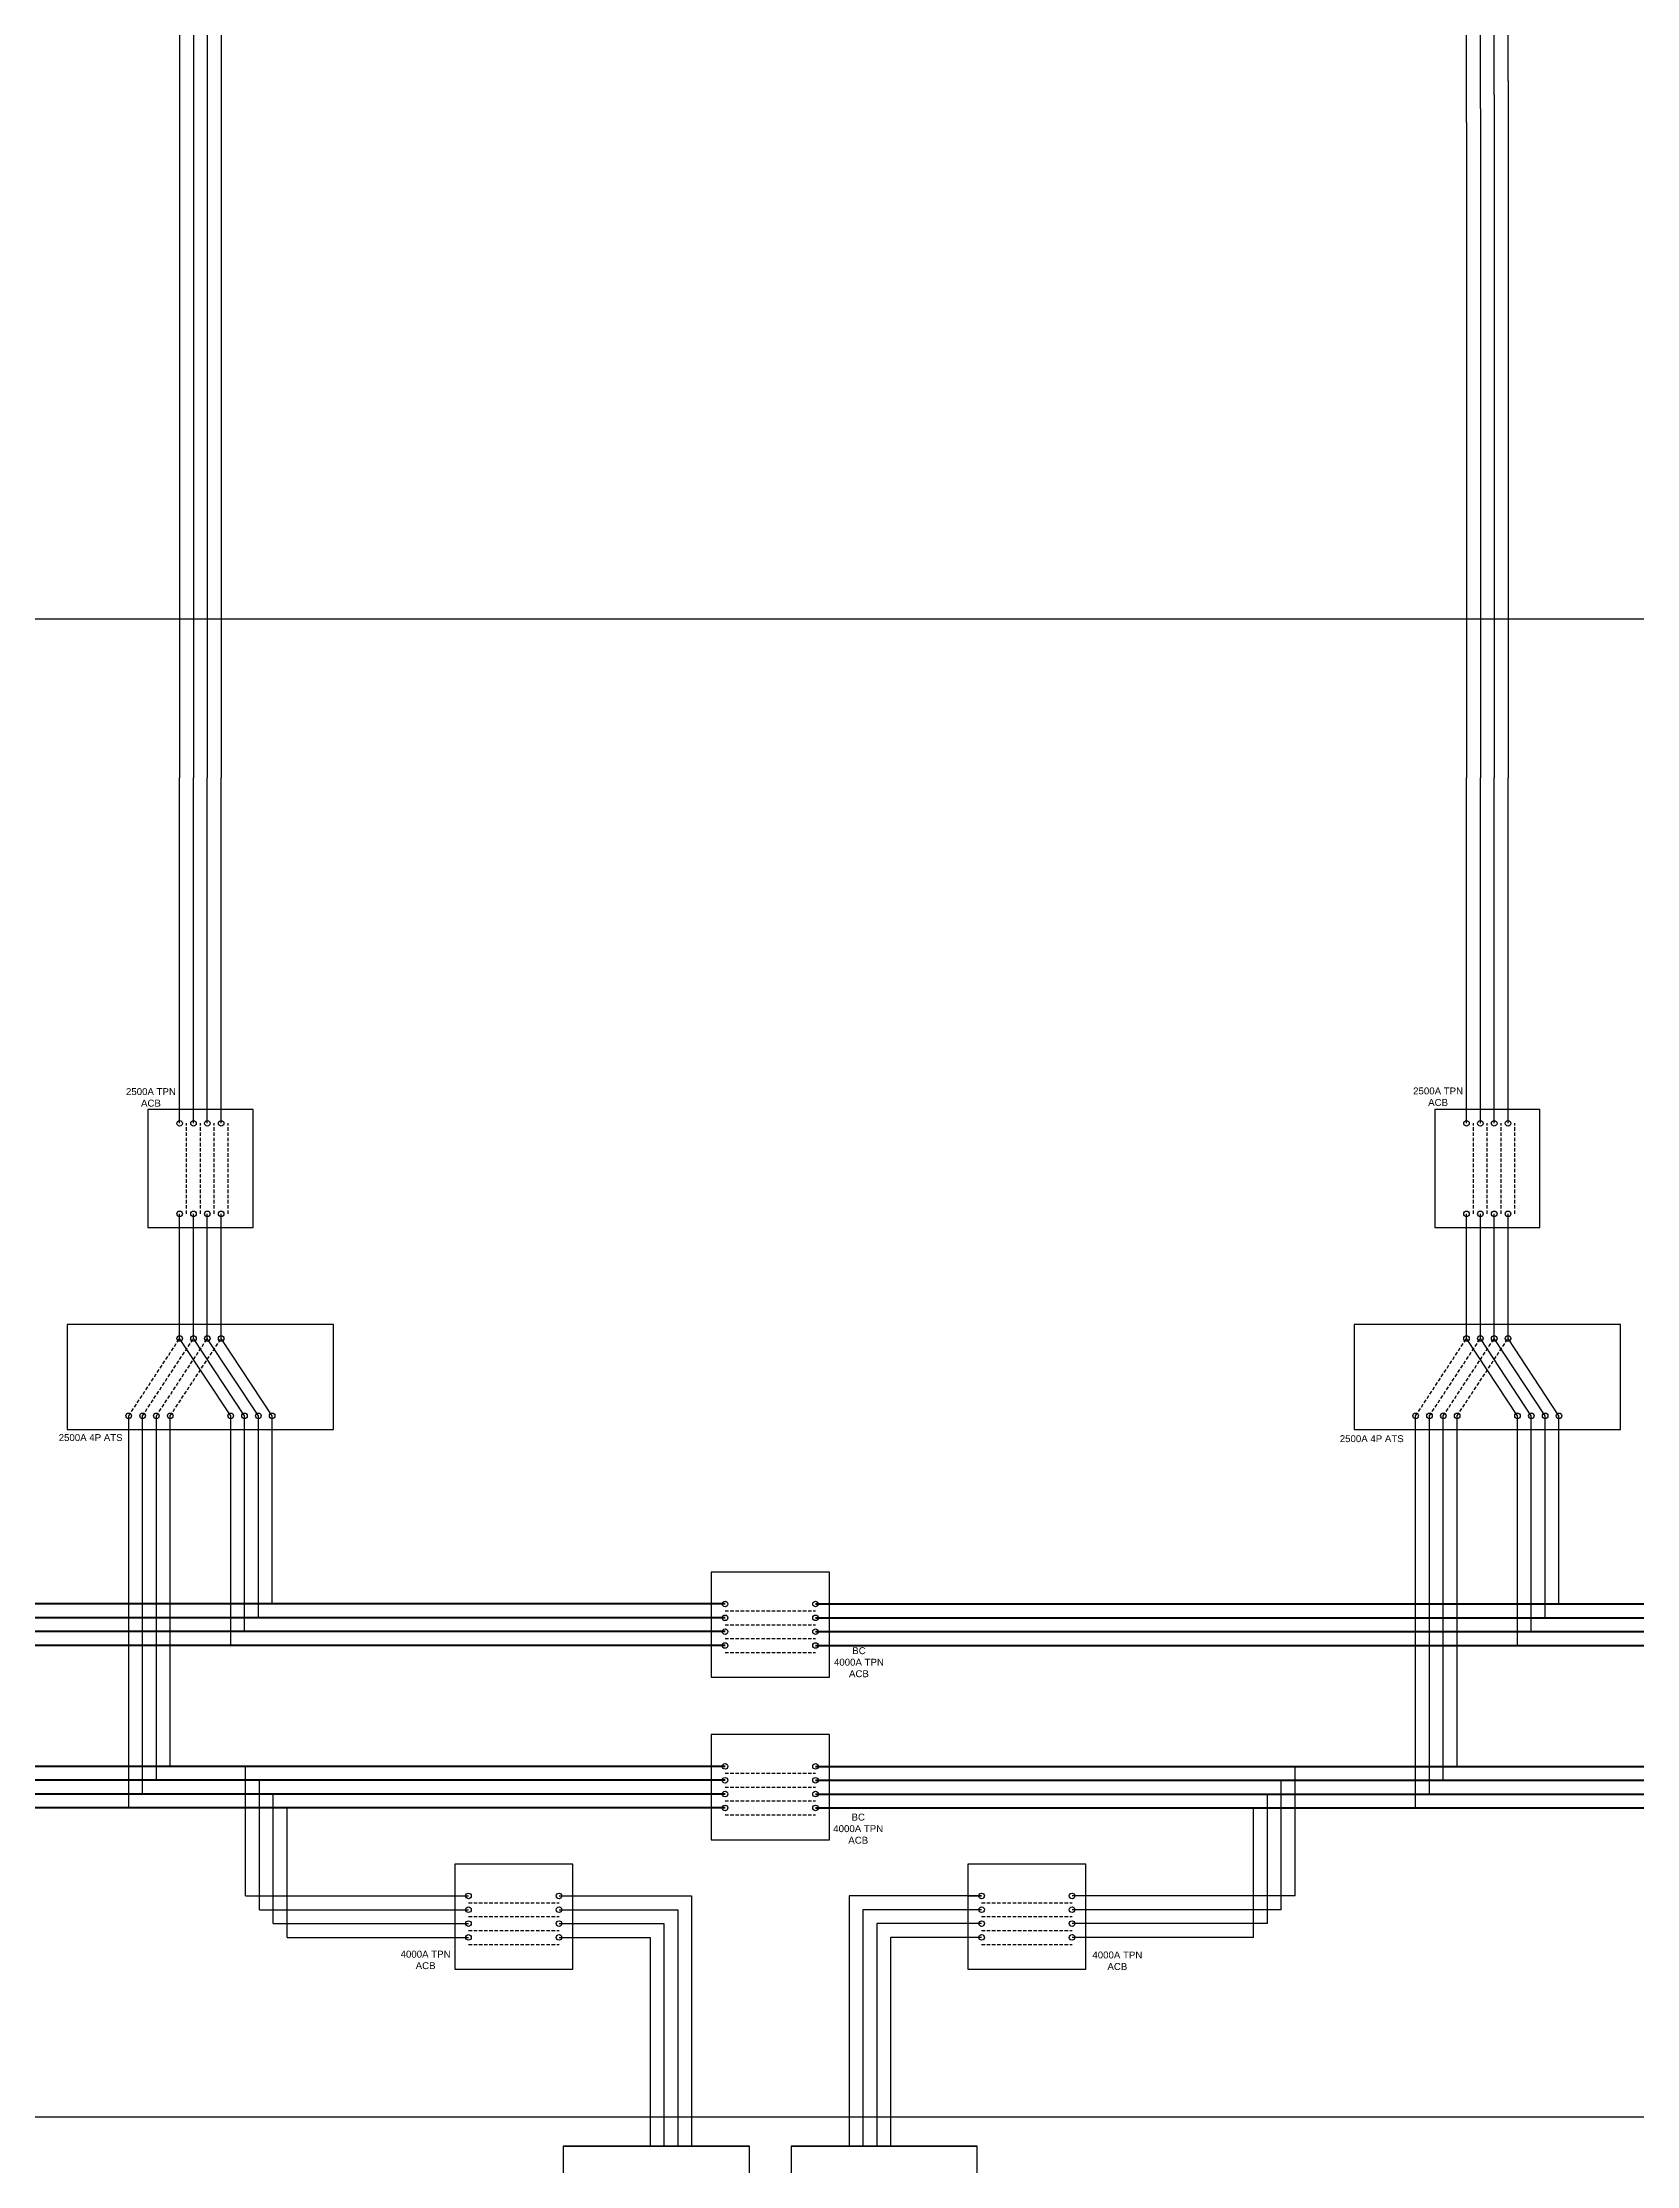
# Model space of a CAD drawing. Header units: inches. Extents: x -137 to 2243, y 16 to 894.
# Drawn here: x 1020.3 to 1135.6, y 196.2 to 349.6 of the extents above; entities that cross this region are included whole.
import ezdxf

# ---------------------------------------------------------------- set-up
doc = ezdxf.new("R2010")
doc.units = ezdxf.units.IN
doc.header["$MEASUREMENT"] = 0
doc.linetypes.add('DASHED2', pattern=[0.375, 0.25, -0.125])
doc.styles.get("Standard").update_dxf_attribs({"font": 'arial.ttf'})

msp = doc.modelspace()

# ---------------------------------------------------------------- linework, layer by layer
at = {"color": 2, "true_color": 0xf1eb1f}
for p, q in [((1030.26, 388.67), (1030.26, 343.82)), ((1031.26, 387.67), (1031.26, 343.82)), ((1032.26, 386.67), (1032.26, 343.82)), ((1033.26, 385.67), (1033.26, 343.82)), ((1123.27, 343.82), (1123.27, 369.41)), ((1124.27, 344.82), (1124.27, 368.41)), ((1125.27, 345.82), (1125.27, 367.41)), ((1126.27, 346.82), (1126.27, 366.41)), ((1033.26, 346.82), (1033.26, 296.44)), ((1126.27, 346.82), (1126.27, 296.44)), ((1032.26, 345.82), (1032.26, 296.44)), ((1125.27, 345.82), (1125.27, 296.44)), ((1030.26, 343.82), (1030.26, 296.44)), ((1031.26, 344.82), (1031.26, 296.44)), ((1123.27, 343.82), (1123.27, 296.44)), ((1124.27, 344.82), (1124.27, 296.44)), ((1030.26, 271.48), (1030.26, 296.44)), ((1031.26, 271.48), (1031.26, 296.44)), ((1032.26, 271.48), (1032.26, 296.44)), ((1033.26, 271.48), (1033.26, 296.44)), ((1123.27, 271.48), (1123.27, 296.44)), ((1124.27, 271.48), (1124.27, 296.44)), ((1125.27, 271.48), (1125.27, 296.44)), ((1126.27, 271.48), (1126.27, 296.44))]:
    msp.add_line(p, q, dxfattribs=at)
at = {"color": 18, "linetype": 'DASHED2', "true_color": 0x000000}
for p, q in [((1030.76, 264.94), (1030.76, 271.48)), ((1031.76, 264.94), (1031.76, 271.48)), ((1032.76, 264.94), (1032.76, 271.48)), ((1033.76, 264.94), (1033.76, 271.48)), ((1123.77, 264.94), (1123.77, 271.48)), ((1124.77, 264.94), (1124.77, 271.48)), ((1125.77, 264.94), (1125.77, 271.48)), ((1126.77, 264.94), (1126.77, 271.48)), ((1026.58, 250.34), (1030.26, 255.93)), ((1027.58, 250.34), (1031.26, 255.93)), ((1028.58, 250.34), (1032.26, 255.93)), ((1029.58, 250.34), (1033.26, 255.93)), ((1119.59, 250.34), (1123.27, 255.93)), ((1120.59, 250.34), (1124.27, 255.93)), ((1121.59, 250.34), (1125.27, 255.93)), ((1122.59, 250.34), (1126.27, 255.93)), ((1069.68, 236.24), (1076.22, 236.24)), ((1069.68, 235.24), (1076.22, 235.24)), ((1069.68, 234.24), (1076.22, 234.24)), ((1069.68, 233.24), (1076.22, 233.24)), ((1069.68, 224.5), (1076.22, 224.5)), ((1069.68, 223.5), (1076.22, 223.5)), ((1069.68, 222.5), (1076.22, 222.5)), ((1069.68, 221.5), (1076.22, 221.5)), ((1051.14, 215.14), (1057.68, 215.14)), ((1088.22, 215.14), (1094.76, 215.14)), ((1051.14, 214.14), (1057.68, 214.14)), ((1088.22, 214.14), (1094.76, 214.14)), ((1051.14, 213.14), (1057.68, 213.14)), ((1051.14, 212.14), (1057.68, 212.14)), ((1088.22, 213.14), (1094.76, 213.14)), ((1088.22, 212.14), (1094.76, 212.14))]:
    msp.add_line(p, q, dxfattribs=at)
for p, q in [((1030.26, 255.93), (1030.26, 264.94)), ((1031.26, 255.93), (1031.26, 264.94)), ((1032.26, 255.93), (1032.26, 264.94)), ((1033.26, 255.93), (1033.26, 264.94)), ((1123.27, 255.93), (1123.27, 264.94)), ((1124.27, 255.93), (1124.27, 264.94)), ((1125.27, 255.93), (1125.27, 264.94)), ((1126.27, 255.93), (1126.27, 264.94)), ((1026.58, 222), (1026.58, 250.34)), ((1027.58, 223), (1027.58, 250.34)), ((1028.58, 224), (1028.58, 250.34)), ((1029.58, 225), (1029.58, 250.34)), ((1033.95, 233.74), (1033.95, 250.34)), ((1034.95, 234.74), (1034.95, 250.34)), ((1035.95, 235.74), (1035.95, 250.34)), ((1036.95, 236.74), (1036.95, 250.34)), ((1119.59, 222), (1119.59, 250.34)), ((1120.59, 223), (1120.59, 250.34)), ((1121.59, 224), (1121.59, 250.34)), ((1122.59, 225), (1122.59, 250.34)), ((1126.95, 233.74), (1126.95, 250.34)), ((1127.95, 234.74), (1127.95, 250.34)), ((1128.95, 235.74), (1128.95, 250.34)), ((1129.95, 236.74), (1129.95, 250.34)), ((1035.02, 215.64), (1035.02, 225)), ((1110.88, 215.64), (1110.88, 225)), ((1036.02, 214.64), (1036.02, 224)), ((1037.02, 213.64), (1037.02, 223)), ((1108.88, 213.64), (1108.88, 223)), ((1109.88, 214.64), (1109.88, 224)), ((1038.02, 212.64), (1038.02, 222)), ((1107.88, 212.64), (1107.88, 222)), ((1035.02, 215.64), (1051.14, 215.64)), ((1057.68, 215.64), (1067.26, 215.64)), ((1067.26, 215.64), (1067.26, 197.55)), ((1088.22, 215.64), (1078.64, 215.64)), ((1078.64, 215.64), (1078.64, 197.55)), ((1110.88, 215.64), (1094.76, 215.64)), ((1036.02, 214.64), (1051.14, 214.64)), ((1037.02, 213.64), (1051.14, 213.64)), ((1057.68, 214.64), (1066.26, 214.64)), ((1057.68, 213.64), (1065.26, 213.64)), ((1065.26, 213.64), (1065.26, 197.55)), ((1066.26, 214.64), (1066.26, 197.55)), ((1088.22, 214.64), (1079.64, 214.64)), ((1079.64, 214.64), (1079.64, 197.55)), ((1088.22, 213.64), (1080.64, 213.64)), ((1080.64, 213.64), (1080.64, 197.55)), ((1109.88, 214.64), (1094.76, 214.64)), ((1108.88, 213.64), (1094.76, 213.64)), ((1038.02, 212.64), (1051.14, 212.64)), ((1057.68, 212.64), (1064.26, 212.64)), ((1064.26, 212.64), (1064.26, 197.55)), ((1088.22, 212.64), (1081.64, 212.64)), ((1081.64, 212.64), (1081.64, 197.55)), ((1107.88, 212.64), (1094.76, 212.64)), ((1057.99, 197.55), (1071.44, 197.55)), ((1074.46, 197.55), (1087.91, 197.55))]:
    msp.add_line(p, q)
at = {"color": 18, "true_color": 0x000000}
for p, q in [((1033.95, 250.34), (1030.26, 255.93)), ((1034.95, 250.34), (1031.26, 255.93)), ((1035.95, 250.34), (1032.26, 255.93)), ((1036.95, 250.34), (1033.26, 255.93)), ((1126.95, 250.34), (1123.27, 255.93)), ((1127.95, 250.34), (1124.27, 255.93)), ((1128.95, 250.34), (1125.27, 255.93)), ((1129.95, 250.34), (1126.27, 255.93)), ((1087.22, 215.64), (1088.22, 215.64))]:
    msp.add_line(p, q, dxfattribs=at)
at = {"color": 240, "lineweight": 211, "true_color": 0xed1f24}
for p, q in [((1069.68, 236.74), (904.17, 236.74)), ((1076.22, 236.74), (1222.92, 236.74)), ((1069.68, 225), (904.17, 225)), ((1076.22, 225), (1222.92, 225))]:
    msp.add_line(p, q, dxfattribs=at)
at = {"color": 40, "lineweight": 211, "true_color": 0xf8d731}
for p, q in [((1069.68, 235.74), (904.17, 235.74)), ((1076.22, 235.74), (1222.92, 235.74)), ((1069.68, 224), (904.17, 224)), ((1076.22, 224), (1222.92, 224))]:
    msp.add_line(p, q, dxfattribs=at)
at = {"color": 152, "lineweight": 211, "true_color": 0x2776bb}
for p, q in [((1069.68, 234.74), (904.17, 234.74)), ((1076.22, 234.74), (1222.92, 234.74)), ((1069.68, 223), (904.17, 223)), ((1076.22, 223), (1222.92, 223))]:
    msp.add_line(p, q, dxfattribs=at)
at = {"color": 18, "lineweight": 211, "true_color": 0x000000}
for p, q in [((1069.68, 233.74), (904.17, 233.74)), ((1076.22, 233.74), (1222.92, 233.74)), ((1069.68, 222), (904.17, 222)), ((1076.22, 222), (1222.92, 222))]:
    msp.add_line(p, q, dxfattribs=at)
for points in [[(897.08, 307.95), (1230.01, 307.95), (1230.01, 199.65), (897.08, 199.65)], [(1057.99, 178.43), (1071.44, 178.43), (1071.44, 197.55), (1057.99, 197.55)], [(1074.46, 178.43), (1087.91, 178.43), (1087.91, 197.55), (1074.46, 197.55)]]:
    msp.add_lwpolyline(points, close=True)
at = {"color": 18, "true_color": 0x000000}
for points in [[(1027.96, 263.94), (1035.57, 263.94), (1035.57, 272.48), (1027.96, 272.48)], [(1120.97, 263.94), (1128.57, 263.94), (1128.57, 272.48), (1120.97, 272.48)], [(1022.14, 249.34), (1041.39, 249.34), (1041.39, 256.93), (1022.14, 256.93)], [(1115.14, 249.34), (1134.39, 249.34), (1134.39, 256.93), (1115.14, 256.93)], [(1068.68, 239.04), (1068.68, 231.44), (1077.22, 231.44), (1077.22, 239.04)], [(1068.68, 227.31), (1068.68, 219.7), (1077.22, 219.7), (1077.22, 227.31)], [(1050.14, 217.94), (1050.14, 210.34), (1058.68, 210.34), (1058.68, 217.94)], [(1087.22, 217.94), (1087.22, 210.34), (1095.76, 210.34), (1095.76, 217.94)]]:
    msp.add_lwpolyline(points, close=True, dxfattribs=at)
for centre in [(1030.26, 271.48), (1031.26, 271.48), (1032.26, 271.48), (1033.26, 271.48), (1123.27, 271.48), (1124.27, 271.48), (1125.27, 271.48), (1126.27, 271.48), (1030.26, 264.94), (1031.26, 264.94), (1032.26, 264.94), (1033.26, 264.94), (1123.27, 264.94), (1124.27, 264.94), (1125.27, 264.94), (1126.27, 264.94), (1030.26, 255.93), (1031.26, 255.93), (1032.26, 255.93), (1033.26, 255.93), (1123.27, 255.93), (1124.27, 255.93), (1125.27, 255.93), (1126.27, 255.93), (1026.58, 250.34), (1027.58, 250.34), (1028.58, 250.34), (1029.58, 250.34), (1033.95, 250.34), (1034.95, 250.34), (1035.95, 250.34), (1036.95, 250.34), (1119.59, 250.34), (1120.59, 250.34), (1121.59, 250.34), (1122.59, 250.34), (1126.95, 250.34), (1127.95, 250.34), (1128.95, 250.34), (1129.95, 250.34), (1069.68, 236.74), (1076.22, 236.74), (1069.68, 235.74), (1069.68, 234.74), (1076.22, 235.74), (1076.22, 234.74), (1069.68, 233.74), (1076.22, 233.74), (1069.68, 225), (1069.68, 224), (1076.22, 225), (1076.22, 224), (1069.68, 223), (1076.22, 223), (1069.68, 222), (1076.22, 222), (1051.14, 215.64), (1051.14, 214.64), (1057.68, 215.64), (1057.68, 214.64), (1088.22, 215.64), (1088.22, 214.64), (1094.76, 215.64), (1094.76, 214.64), (1051.14, 213.64), (1057.68, 213.64), (1088.22, 213.64), (1094.76, 213.64), (1051.14, 212.64), (1057.68, 212.64), (1088.22, 212.64), (1094.76, 212.64)]:
    msp.add_circle(centre, 0.201, dxfattribs=at)

# ---------------------------------------------------------------- texts
at = {"color": 18, "true_color": 0x000000, "char_height": 0.5}
for s, width, heights, insert, attachment_point in [('\\pxqc;2500A TPN\\PACB', 5.0895, [2.19], (1030.73, 272.68), 9), ('\\pxqc;2500A TPN\\PACB', 5.0895, [2.19], (1123.76, 272.73), 9), ('\\pxqc;2500A 4P ATS', 5.2943, [2.19], (1021.18, 248.51), 7), ('\\pxqc;2500A 4P ATS', 5.2943, [2.19], (1113.77, 248.43), 7), ('\\pxqc;BC\\P4000A TPN\\PACB', 5.0895, [2.94], (1076.81, 231.44), 7), ('\\pxqc;BC\\P4000A TPN\\PACB', 5.0895, [2.91], (1076.76, 219.41), 7), ('\\pxqc;4000A TPN  \\PACB', 6.0902, [2.19], (1044.99, 210.34), 7), ('\\pxqc;4000A TPN  \\PACB', 5.9043, [2.19], (1095.08, 210.28), 7)]:
    msp.add_mtext_dynamic_manual_height_columns(s, width=width, gutter_width=1, heights=heights, dxfattribs=dict(at, insert=insert, attachment_point=attachment_point))

doc.saveas('drawing.dxf')
